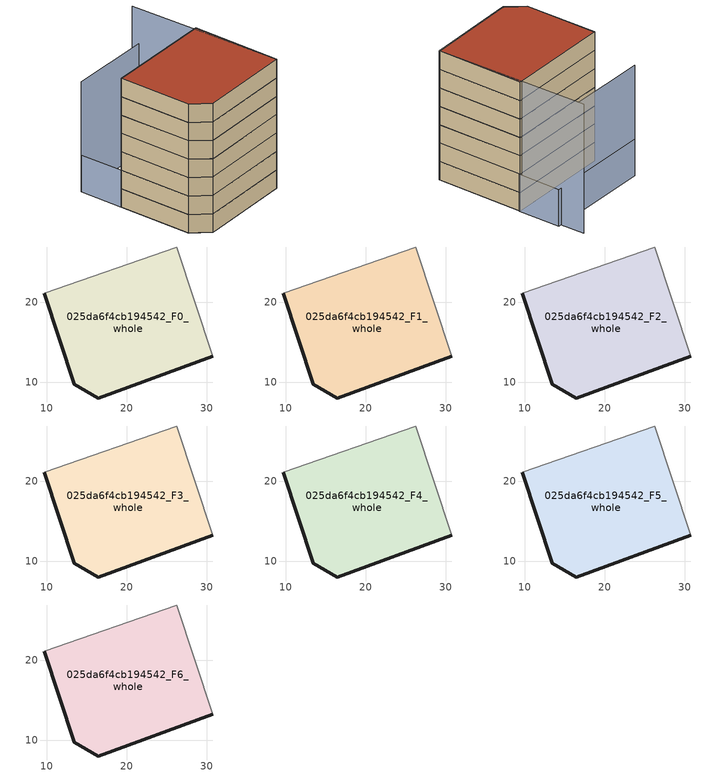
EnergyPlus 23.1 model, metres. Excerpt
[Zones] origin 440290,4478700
025da6f4cb194542_F0_whole
 floor ground (EU_floor_Construction): 30.77,13.23 26.28,26.88 9.67,21.08 13.45,9.75 16.42,8.01 z0
 wall outside (EU_wall_Construction): 30.77,13.23 16.42,8.01 13.45,9.75 9.67,21.08 z0:3
 wall adiabatic (EU_wall_Construction): 9.67,21.08 26.28,26.88 30.77,13.23 z0:3
025da6f4cb194542_F1_whole
 floor to 025da6f4cb194542_F0_whole (EU_floor_Construction): 30.77,13.23 26.27,26.88 9.67,21.08 13.44,9.75 16.42,8.01 z3
 wall outside (EU_wall_Construction): 30.77,13.23 16.42,8.01 13.45,9.75 9.67,21.08 z3:6
 wall adiabatic (EU_wall_Construction): 9.67,21.08 26.28,26.88 30.77,13.23 z3:6
025da6f4cb194542_F2_whole
 floor to 025da6f4cb194542_F1_whole (EU_floor_Construction): 30.77,13.23 26.27,26.88 9.67,21.08 13.44,9.75 16.42,8.01 z6
 wall outside (EU_wall_Construction): 30.77,13.23 16.42,8.01 13.45,9.75 9.67,21.08 z6:9
 wall adiabatic (EU_wall_Construction): 9.67,21.08 26.28,26.88 30.77,13.23 z6:9
025da6f4cb194542_F3_whole
 floor to 025da6f4cb194542_F2_whole (EU_floor_Construction): 30.77,13.23 26.27,26.88 9.67,21.08 13.44,9.75 16.42,8.01 z9
 wall outside (EU_wall_Construction): 30.77,13.23 16.42,8.01 13.45,9.75 9.67,21.08 z9:12
 wall adiabatic (EU_wall_Construction): 9.67,21.08 26.28,26.88 30.77,13.23 z9:12
025da6f4cb194542_F4_whole
 floor to 025da6f4cb194542_F3_whole (EU_floor_Construction): 30.77,13.23 26.27,26.88 9.67,21.08 13.44,9.75 16.42,8.01 z12
 wall outside (EU_wall_Construction): 30.77,13.23 16.42,8.01 13.45,9.75 9.67,21.08 z12:15
 wall adiabatic (EU_wall_Construction): 9.67,21.08 26.28,26.88 30.77,13.23 z12:15
025da6f4cb194542_F5_whole
 floor to 025da6f4cb194542_F4_whole (EU_floor_Construction): 30.77,13.23 26.27,26.88 9.67,21.08 13.44,9.75 16.42,8.01 z15
 wall outside (EU_wall_Construction): 30.77,13.23 16.42,8.01 13.45,9.75 9.67,21.08 z15:18
 wall adiabatic (EU_wall_Construction): 9.67,21.08 26.28,26.88 30.77,13.23 z15:18
025da6f4cb194542_F6_whole
 floor to 025da6f4cb194542_F5_whole (EU_floor_Construction): 30.77,13.23 26.27,26.88 9.67,21.08 13.44,9.75 16.42,8.01 z18
 wall outside (EU_wall_Construction): 30.77,13.23 16.42,8.01 13.45,9.75 9.67,21.08 z18:21
 wall adiabatic (EU_wall_Construction): 9.67,21.08 26.28,26.88 30.77,13.23 z18:21
 roof outside (EU_roof_Construction): 26.28,26.88 30.77,13.23 16.42,8.01 13.45,9.75 9.67,21.08 z21
shading: 9.67,21.08 7.39,27.73 / 7.39,27.73 24.14,33.47 / 24.14,33.47 26.42,26.81 / 26.42,26.81 9.67,21.08 z0:6; 30.77,13.23 22.27,36.99 z0:21; 20.03,31.94 7.39,27.73 z0:18
[Building]
EU S2 Campaign: North Axis=0; Terrain=City; Solar Distribution=FullExterior
[Site:Location]
Madrid: Latitude=40.5; Longitude=-3.5; Time Zone=1; Elevation=609
[SizingPeriod:WeatherFileDays]
AnnualSizingPeriod: Begin Month=1; Begin Day of Month=1; End Month=12; End Day of Month=31; Day of Week for Start Day=Monday; Use Weather File Daylight Saving Period=No; Use Weather File Rain and Snow Indicators=No
[MATERIAL]
EU_InternalMass_Material: Roughness=MediumRough; Thickness=0.1; Conductivity=1; Density=1800; Specific Heat=900; Thermal Absorptance=0.9; Solar Absorptance=0.7; Visible Absorptance=0.7
[MATERIAL:NOMASS] Roughness=MediumRough; Thermal Absorptance=0.9; Solar Absorptance=0.7; Visible Absorptance=0.7
Name | Thermal Resistance
EU_wall_NoMass | 0.609216
EU_roof_NoMass | 0.513268
EU_floor_NoMass | 0.568163
[CONSTRUCTION]
EU_wall_Construction: EU_wall_NoMass
EU_roof_Construction: EU_roof_NoMass
EU_floor_Construction: EU_floor_NoMass
EU_InternalMass_Construction: EU_InternalMass_Material
[ZONE] Type=1; Multiplier=1; Ceiling Height=autocalculate; Volume=754.04; Floor Area=autocalculate; Part of Total Floor Area=Yes
025da6f4cb194542_F0_whole; 025da6f4cb194542_F1_whole; 025da6f4cb194542_F2_whole; 025da6f4cb194542_F3_whole; 025da6f4cb194542_F4_whole; 025da6f4cb194542_F5_whole; 025da6f4cb194542_F6_whole
[INTERNALMASS] Construction=EU_InternalMass_Construction; Surface Area=251.347
Name | Zone or ZoneList
025da6f4cb194542_F0_whole_EU_InternalMass | 025da6f4cb194542_F0_whole
025da6f4cb194542_F1_whole_EU_InternalMass | 025da6f4cb194542_F1_whole
025da6f4cb194542_F2_whole_EU_InternalMass | 025da6f4cb194542_F2_whole
025da6f4cb194542_F3_whole_EU_InternalMass | 025da6f4cb194542_F3_whole
025da6f4cb194542_F4_whole_EU_InternalMass | 025da6f4cb194542_F4_whole
025da6f4cb194542_F5_whole_EU_InternalMass | 025da6f4cb194542_F5_whole
025da6f4cb194542_F6_whole_EU_InternalMass | 025da6f4cb194542_F6_whole
[OTHEREQUIPMENT] Fuel Type=Electricity; Design Level Calculation Method=Watts/Area; Power per Zone Floor Area=1; Fraction Latent=0; Fraction Radiant=0; Fraction Lost=0; Carbon Dioxide Generation Rate=0; EndUse Subcategory=EU_Step8_InternalGains
Name | Zone or ZoneList or Space or SpaceList | Schedule
EU_Step8_InternalGain_025da6f4cb194542_F0_whole_f000 | 025da6f4cb194542_F0_whole | EU_Step8_GainSchedule_025da6f4cb194542_F0_whole_f000
EU_Step8_InternalGain_025da6f4cb194542_F1_whole_f000 | 025da6f4cb194542_F1_whole | EU_Step8_GainSchedule_025da6f4cb194542_F1_whole_f000
EU_Step8_InternalGain_025da6f4cb194542_F2_whole_f000 | 025da6f4cb194542_F2_whole | EU_Step8_GainSchedule_025da6f4cb194542_F2_whole_f000
EU_Step8_InternalGain_025da6f4cb194542_F3_whole_f000 | 025da6f4cb194542_F3_whole | EU_Step8_GainSchedule_025da6f4cb194542_F3_whole_f000
EU_Step8_InternalGain_025da6f4cb194542_F4_whole_f000 | 025da6f4cb194542_F4_whole | EU_Step8_GainSchedule_025da6f4cb194542_F4_whole_f000
EU_Step8_InternalGain_025da6f4cb194542_F5_whole_f000 | 025da6f4cb194542_F5_whole | EU_Step8_GainSchedule_025da6f4cb194542_F5_whole_f000
EU_Step8_InternalGain_025da6f4cb194542_F6_whole_f000 | 025da6f4cb194542_F6_whole | EU_Step8_GainSchedule_025da6f4cb194542_F6_whole_f000
[ZONEVENTILATION:DESIGNFLOWRATE] Schedule=EU_AlwaysOn; Design Flow Rate Calculation Method=AirChanges/Hour; Air Changes per Hour=0.752966; Ventilation Type=Natural; Fan Pressure Rise=0; Fan Total Efficiency=1; Constant Term Coefficient=1; Temperature Term Coefficient=0; Velocity Term Coefficient=0; Velocity Squared Term Coefficient=0; Minimum Indoor Temperature=-100; Maximum Indoor Temperature=100; Delta Temperature=-100; Minimum Outdoor Temperature=-100; Maximum Outdoor Temperature=100; Maximum Wind Speed=40
Name | Zone or ZoneList or Space or SpaceList
EU_ConstantAir_025da6f4cb194542_F0_whole | 025da6f4cb194542_F0_whole
EU_ConstantAir_025da6f4cb194542_F1_whole | 025da6f4cb194542_F1_whole
EU_ConstantAir_025da6f4cb194542_F2_whole | 025da6f4cb194542_F2_whole
EU_ConstantAir_025da6f4cb194542_F3_whole | 025da6f4cb194542_F3_whole
EU_ConstantAir_025da6f4cb194542_F4_whole | 025da6f4cb194542_F4_whole
EU_ConstantAir_025da6f4cb194542_F5_whole | 025da6f4cb194542_F5_whole
EU_ConstantAir_025da6f4cb194542_F6_whole | 025da6f4cb194542_F6_whole
[HVACTEMPLATE:THERMOSTAT] Constant Heating Setpoint=20; Constant Cooling Setpoint=50
EU_HeatOnly_025da6f4cb194542_F0_whole; EU_HeatOnly_025da6f4cb194542_F1_whole; EU_HeatOnly_025da6f4cb194542_F2_whole; EU_HeatOnly_025da6f4cb194542_F3_whole; EU_HeatOnly_025da6f4cb194542_F4_whole; EU_HeatOnly_025da6f4cb194542_F5_whole; EU_HeatOnly_025da6f4cb194542_F6_whole
[HVACTEMPLATE:ZONE:IDEALLOADSAIRSYSTEM] System Availability Schedule=EU_AlwaysOn; Maximum Heating Supply Air Temperature=50; Minimum Cooling Supply Air Temperature=13; Maximum Heating Supply Air Humidity Ratio=0.0156; Minimum Cooling Supply Air Humidity Ratio=0.0077; Heating Limit=NoLimit; Cooling Limit=NoLimit; Heating Availability Schedule=EU_AlwaysOn; Cooling Availability Schedule=EU_CoolingOff; Dehumidification Control Type=ConstantSensibleHeatRatio; Cooling Sensible Heat Ratio=0.7; Dehumidification Setpoint=60; Humidification Control Type=None; Humidification Setpoint=30; Outdoor Air Method=None; Outdoor Air Flow Rate per Person=0.00944; Outdoor Air Flow Rate per Zone Floor Area=0; Outdoor Air Flow Rate per Zone=0; Demand Controlled Ventilation Type=None; Outdoor Air Economizer Type=NoEconomizer; Heat Recovery Type=None; Sensible Heat Recovery Effectiveness=0.7; Latent Heat Recovery Effectiveness=0.65
Name | Template Thermostat
025da6f4cb194542_F0_whole | EU_HeatOnly_025da6f4cb194542_F0_whole
025da6f4cb194542_F1_whole | EU_HeatOnly_025da6f4cb194542_F1_whole
025da6f4cb194542_F2_whole | EU_HeatOnly_025da6f4cb194542_F2_whole
025da6f4cb194542_F3_whole | EU_HeatOnly_025da6f4cb194542_F3_whole
025da6f4cb194542_F4_whole | EU_HeatOnly_025da6f4cb194542_F4_whole
025da6f4cb194542_F5_whole | EU_HeatOnly_025da6f4cb194542_F5_whole
025da6f4cb194542_F6_whole | EU_HeatOnly_025da6f4cb194542_F6_whole
[SIZING:ZONE] Zone Cooling Design Supply Air Temperature Input Method=SupplyAirTemperature; Zone Cooling Design Supply Air Temperature=13; Zone Heating Design Supply Air Temperature Input Method=SupplyAirTemperature; Zone Heating Design Supply Air Temperature=50; Zone Cooling Design Supply Air Humidity Ratio=0.008; Zone Heating Design Supply Air Humidity Ratio=0.008; Cooling Design Air Flow Method=DesignDay; Cooling Design Air Flow Rate=0; Cooling Minimum Air Flow per Zone Floor Area=0.000762; Cooling Minimum Air Flow=0; Cooling Minimum Air Flow Fraction=0.2; Heating Design Air Flow Method=DesignDay; Heating Design Air Flow Rate=0; Heating Maximum Air Flow per Zone Floor Area=0.002032; Heating Maximum Air Flow=0.141576; Heating Maximum Air Flow Fraction=0.3; Account for Dedicated Outdoor Air System=No; Dedicated Outdoor Air System Control Strategy=NeutralSupplyAir; Dedicated Outdoor Air Low Setpoint Temperature for Design=autosize; Dedicated Outdoor Air High Setpoint Temperature for Design=autosize; Zone Load Sizing Method=Sensible Load Only No Latent Load; Zone Latent Cooling Design Supply Air Humidity Ratio Input Method=HumidityRatioDifference; Zone Cooling Design Supply Air Humidity Ratio Difference=0.005; Zone Latent Heating Design Supply Air Humidity Ratio Input Method=HumidityRatioDifference; Zone Humidification Design Supply Air Humidity Ratio Difference=0.005
025da6f4cb194542_F0_whole; 025da6f4cb194542_F1_whole; 025da6f4cb194542_F2_whole; 025da6f4cb194542_F3_whole; 025da6f4cb194542_F4_whole; 025da6f4cb194542_F5_whole; 025da6f4cb194542_F6_whole
[SCHEDULE:CONSTANT]
Name | Hourly Value
EU_AlwaysOn | 1
EU_CoolingOff | 0
[SCHEDULE:FILE] Column Number=1; Rows to Skip at Top=0; Number of Hours of Data=8760; Column Separator=Comma; Interpolate to Timestep=No; Minutes per Item=60; Adjust Schedule for Daylight Savings=Yes
Name | File
EU_Step8_GainSchedule_025da6f4cb194542_F0_whole_f000 | ../../schedules/025da6f4cb194542/025da6f4cb194542_F0_whole_f000_gain.csv
EU_Step8_GainSchedule_025da6f4cb194542_F1_whole_f000 | ../../schedules/025da6f4cb194542/025da6f4cb194542_F1_whole_f000_gain.csv
EU_Step8_GainSchedule_025da6f4cb194542_F2_whole_f000 | ../../schedules/025da6f4cb194542/025da6f4cb194542_F2_whole_f000_gain.csv
EU_Step8_GainSchedule_025da6f4cb194542_F3_whole_f000 | ../../schedules/025da6f4cb194542/025da6f4cb194542_F3_whole_f000_gain.csv
EU_Step8_GainSchedule_025da6f4cb194542_F4_whole_f000 | ../../schedules/025da6f4cb194542/025da6f4cb194542_F4_whole_f000_gain.csv
EU_Step8_GainSchedule_025da6f4cb194542_F5_whole_f000 | ../../schedules/025da6f4cb194542/025da6f4cb194542_F5_whole_f000_gain.csv
EU_Step8_GainSchedule_025da6f4cb194542_F6_whole_f000 | ../../schedules/025da6f4cb194542/025da6f4cb194542_F6_whole_f000_gain.csv
